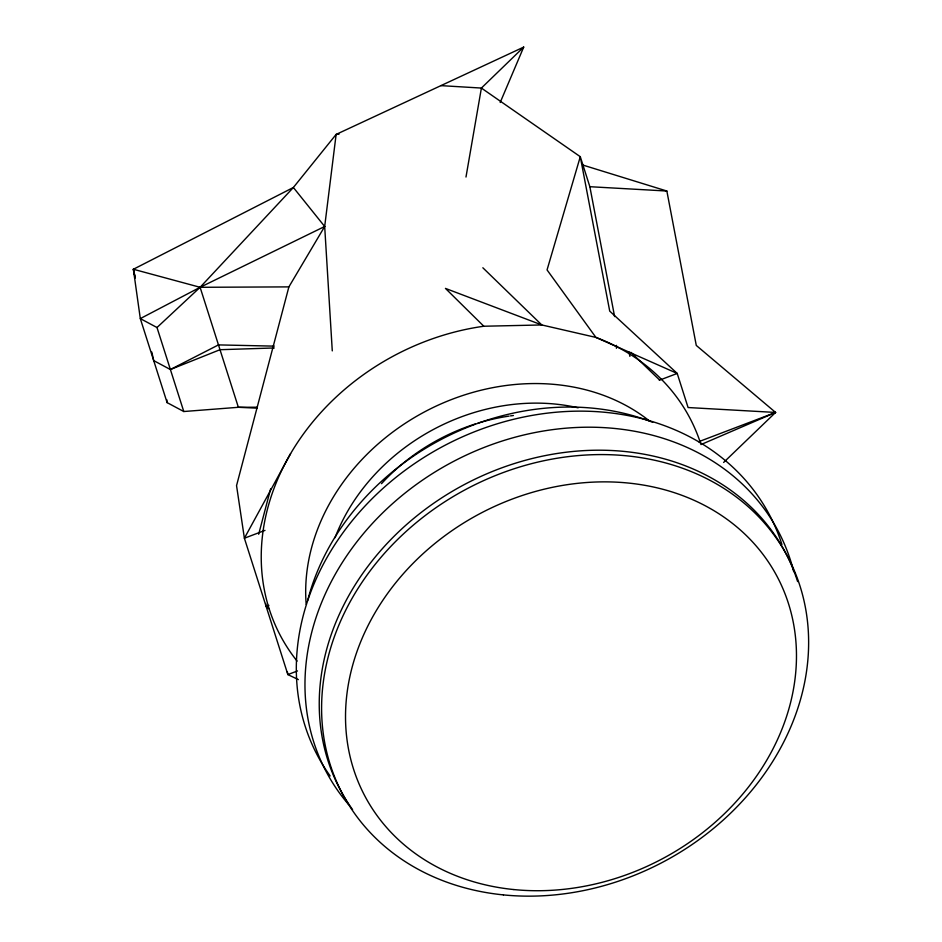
<?xml version="1.0" encoding="UTF-8"?>
<svg xmlns="http://www.w3.org/2000/svg" width="942" height="942" viewBox="0 0 942 942"><rect width="100%" height="100%" fill="white"/><g stroke="black" fill="none" stroke-linecap="round" stroke-linejoin="round"><path stroke-width="1.41" d="M616.409 348.293L616.492 345.373M332.279 350.883L324.684 226.492L336.129 134.412L523.705 47.1L500.19 102.478M465.984 177.037L481.397 88.065L523.705 47.1M339.049 134.153L336.129 134.412L293.374 187.493L324.684 226.492L288.888 286.886L236.548 485.613L244.39 538.223L287.875 674.59L298.355 679.618M258.673 534.255L270.637 488.839M290.583 453.667L244.39 538.223L265.008 530.381M183.784 411.524L156.996 327.522L200.104 287.298L293.374 187.493L133.375 269.259L140.311 318.608L167.099 402.611L183.784 411.524L238.373 407.297L257.296 407.215M723.621 462.451L775.584 412.443L696.279 345.431L666.854 191.026L582.804 165.05M324.684 226.492L200.104 287.298L140.311 318.608L156.996 327.522M151.803 352.049L153.711 360.609L170.384 369.523L218.473 344.902L274.252 346.138M614.608 316.571L589.857 186.704L580.284 156.702L609.721 311.107L677.216 373.444L688.084 407.533L775.584 412.443L700.989 444.565A231.85 193.781 -28.3 0 0 595.909 337.413L547.055 269.918L580.284 156.702L481.397 88.065L440.927 85.628M170.384 369.523L220.004 349.706L274.287 347.963M659.353 380.238L677.216 373.444L595.909 337.413L541.791 324.955L445.448 288.405L483.811 326.238L541.791 324.955L482.846 267.764M265.632 603.516L266.139 606.413L268.882 605.365M698.681 441.727L775.584 412.443M297.495 670.928L287.875 674.59L287.334 671.717M135.153 277.702L133.375 269.259L200.104 287.298L288.888 286.886M257.366 408.169L238.373 407.297L200.104 287.298M589.857 186.704L666.854 191.026M266.139 606.413L269.2 608.956M630.928 352.343L659.506 379.944M133.375 269.259L135.283 277.819M629.068 352.037L629.892 356.37M166.816 399.749L167.099 402.611M297.107 661.107A231.85 193.781 -28.3 0 1 288.158 457.906A231.85 193.781 -28.3 0 1 483.811 326.238M330.147 775.972A256.024 213.987 -28.3 0 1 447.603 443.941A256.024 213.987 -28.3 0 1 781.919 544.488M307.716 600.301A241.541 201.882 -28.3 0 1 652.688 422.299M348.552 804.48A256.024 213.987 -28.3 0 1 453.962 461.191A256.024 213.987 -28.3 0 1 793.717 571.617M352.567 809.614A252.22 210.808 -28.3 0 1 468.268 482.516A252.22 210.808 -28.3 0 1 797.615 581.579M306.185 604.375A207.016 173.022 -28.3 0 1 424.265 412.031A207.016 173.022 -28.3 0 1 649.497 421.003M335.046 537.694A191.002 159.645 -28.3 0 1 578.141 407.815M381.51 483.658A184.973 154.606 -28.3 0 1 475.298 423.971M478.077 423.099A184.973 154.606 -28.3 0 1 509.116 416.093M510.517 415.893A184.973 154.606 -28.3 0 1 513.414 415.504M513.885 889.566A233.534 195.194 -28.3 0 0 788.454 603.504A233.534 195.194 -28.3 0 0 410.641 565.812A233.534 195.194 -28.3 0 0 513.885 889.566M503.44 894.9A252.22 210.808 -28.3 0 0 799.97 585.948A252.22 210.808 -28.3 0 0 391.931 545.241A252.22 210.808 -28.3 0 0 503.44 894.9"/></g></svg>
